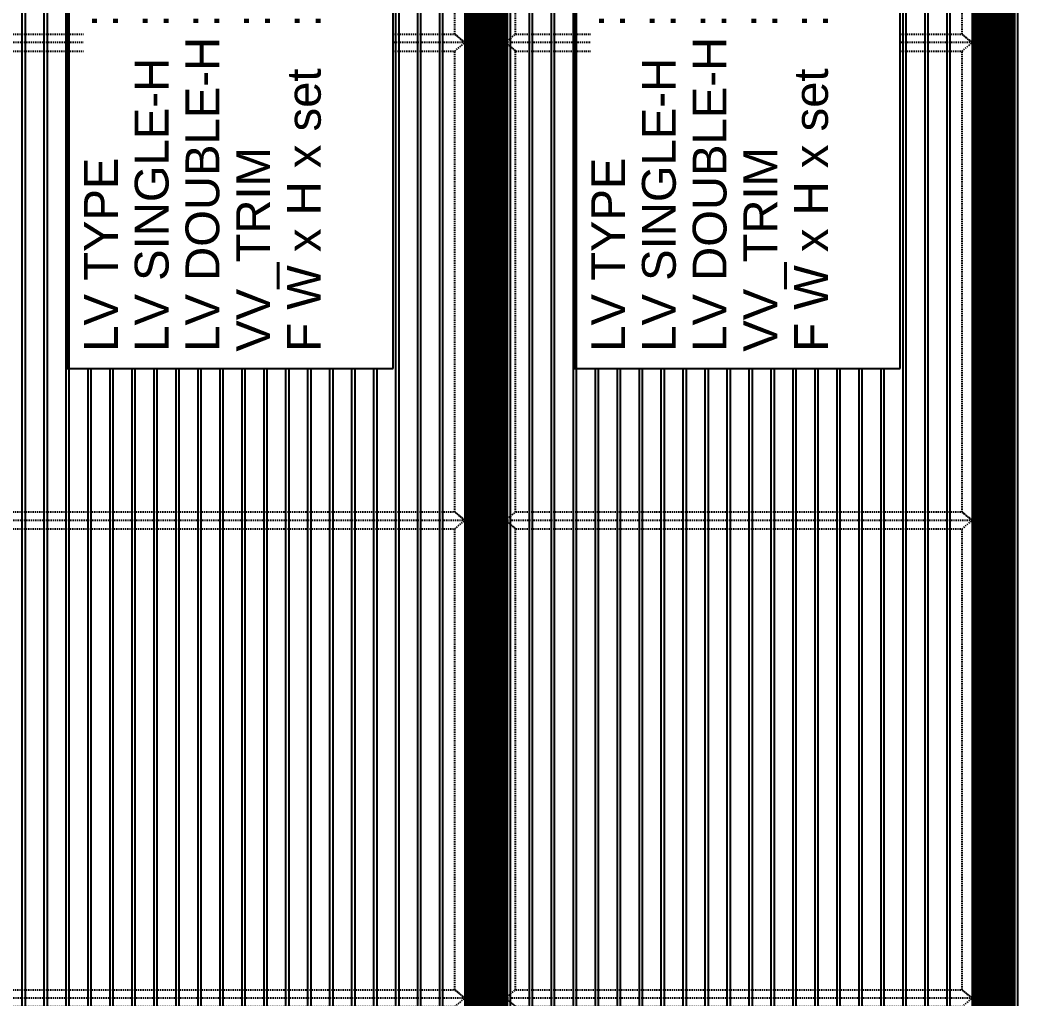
# Model space of a CAD drawing. Header units: millimetres. Extents: x 652937 to 1670132, y 1473552 to 2851037.
# Drawn here: x 824586 to 827586, y 1519870 to 1522765 of the extents above; entities that cross this region are included whole.
import ezdxf
from ezdxf.xclip import XClip

# ---------------------------------------------------------------- set-up
doc = ezdxf.new("R2010")
doc.units = ezdxf.units.MM
doc.header["$XCLIPFRAME"] = 0
for name, pattern in [('TA_GL_005.00000', [13.75, 5, -1.25, 1.25, -1.25, 5]), ('TA_HL_001.00000', [6.5, 3.55, -2.95]), ('XKITLINE00', [0]), ('XKITLINE02', [4, 2, -2])]:
    doc.linetypes.add(name, pattern=pattern)
doc.layers.add('000 - 0_HIDE_OBJ_FRAMING_DEF_SUB', color=1, linetype='Continuous', plot=False)
doc.layers.add('000 - ESTIMATE_ASPG_WIPEOUT_', color=250, linetype='Continuous', plot=False)
for name, color, linetype in [('000 - 0_SYM_DWG_GRIDLINE_MAIN_COLOR_251', 251, 'Continuous'), ('010 - ASPG_EXTR_MAIN_COLOR_2', 2, 'Continuous'), ('010 - ASPG_EXTR_WIPEOUT_', 250, 'Continuous'), ('010 - ASPG_FRAMING_MAIN_COLOR_1', 3, 'Continuous'), ('010 - ASPG_FRAMING_SUB_COLOR_2', 1, 'Continuous'), ('010 - ASPG_FRAMING_SUB_COLOR_3', 251, 'Continuous')]:
    doc.layers.add(name, color=color, linetype=linetype)
for name, color, linetype, true_color, plot in [('000 - ESTIMATE_ASPG_MAIN_COLOR_6', 6, 'Continuous', 0xff00ff, False), ('000 - ESTIMATE_ASPG_TEXT_COLOR_1', 1, 'Continuous', 0xff0000, False), ('000_AREA_ASPG_AREA_HATCH_', 7, 'Continuous', 0xff8700, False), ('000_AREA_ASPG_AREA_MAIN_COLOR_1', 7, 'Continuous', 0xff8700, False)]:
    doc.layers.add(name, color=color, linetype=linetype, true_color=true_color, plot=plot)
for name, color, linetype, lineweight in [('A-230-M_FLOOR', 2, 'Continuous', 25), ('Bolt', 7, 'Continuous', 0), ('Part', 2, 'Continuous', 0)]:
    doc.layers.add(name, color=color, linetype=linetype, lineweight=lineweight)
doc.styles.add('_Arial', font='arial.ttf')
doc.styles.add('TA', font='', dxfattribs={"height": 4.5})
doc.styles.get('TA').set_extended_font_data('Cordia New')

# ---------------------------------------------------------------- blocks, each defined once
blk = doc.blocks.new('*U6164')
at = {"layer": '000 - 0_SYM_DWG_GRIDLINE_MAIN_COLOR_251', "linetype": 'ByBlock', "ltscale": 5}
blk.add_line((200, 0), (-30071, 0), dxfattribs=at)
at = {"style": 'TA', "flags": 1}
blk.add_attdef('LOCATION', (6, -6), '', height=4.5, rotation=270, dxfattribs=at)
blk = doc.blocks.new('W-1-PP18-ST_ENT3_REV02_20260413-044638_PP18_ENT3_ELE2-DIMS-2')
at = {"color": 6, "linetype": 'TA_GL_005.00000', "rotation": 180}
blk.add_blockref('*U6164', (-7244, 110695), dxfattribs=at)
blk = doc.blocks.new('GM_Louver Grill Vertical Z1 - Z Profile-V141-ENT 3 ELE-4 Sheet')
at = {"layer": '000 - 0_HIDE_OBJ_FRAMING_DEF_SUB'}
blk.add_line((187463.5, 105550), (187463.5, 114870), dxfattribs=at)
blk = doc.blocks.new('E4')
at = {"layer": '000 - 0_HIDE_OBJ_FRAMING_DEF_SUB'}
for points in [[(-1560166.2, 114870), (-1561666.2, 114870), (-1561666.2, 105550), (-1560166.2, 105550)], [(-1560166.2, 114870), (-1558666.2, 114870), (-1558666.2, 105550), (-1560166.2, 105550)], [(-1557166.2, 114870), (-1558666.2, 114870), (-1558666.2, 105550), (-1557166.2, 105550)], [(-1561616.2, 114820), (-1560216.2, 114820), (-1560216.2, 105600), (-1561616.2, 105600)], [(-1560116.2, 114820), (-1558716.2, 114820), (-1558716.2, 105600), (-1560116.2, 105600)], [(-1557216.2, 114820), (-1558616.2, 114820), (-1558616.2, 105600), (-1557216.2, 105600)]]:
    blk.add_lwpolyline(points, close=True, dxfattribs=at)
at = {"layer": '000 - 0_HIDE_OBJ_FRAMING_DEF_SUB', "color": 8}
for p in [(-1748929.7, 0), (-1748854.7, 0), (-1748779.7, 0), (-1748704.7, 0), (-1748629.7, 0), (-1748554.7, 0), (-1748479.7, 0), (-1748404.7, 0), (-1748329.7, 0), (-1748254.7, 0), (-1748179.7, 0), (-1748104.7, 0), (-1748029.7, 0), (-1747954.7, 0), (-1747879.7, 0), (-1747804.7, 0), (-1747729.7, 0), (-1747504.7, 0), (-1747429.7, 0), (-1747354.7, 0), (-1747279.7, 0), (-1747204.7, 0), (-1747129.7, 0), (-1747054.7, 0), (-1746979.7, 0), (-1746904.7, 0), (-1746829.7, 0), (-1746754.7, 0), (-1746679.7, 0), (-1746604.7, 0), (-1746529.7, 0), (-1746454.7, 0), (-1746379.7, 0), (-1746304.7, 0), (-1746229.7, 0), (-1746004.7, 0)]:
    blk.add_blockref('GM_Louver Grill Vertical Z1 - Z Profile-V141-ENT 3 ELE-4 Sheet', p, dxfattribs=at)
blk = doc.blocks.new('*A3459102')
at = {"layer": 'Part', "linetype": 'XKITLINE00', "lineweight": 0}
for p, q in [((616.947211, 135.830227), (616.947209, 135.830227)), ((616.947209, 135.830227), (619.147209, 135.830227)), ((616.947209, 135.730227), (616.947209, 135.830227)), ((616.947211, 135.730227), (616.947209, 135.730227)), ((616.947209, 135.730227), (619.147209, 135.730227)), ((619.147211, 135.830227), (619.147209, 135.830227)), ((619.147209, 135.730227), (619.147209, 135.830227)), ((619.147211, 135.730227), (619.147209, 135.730227))]:
    blk.add_line(p, q, dxfattribs=at)
at = {"layer": 'Part', "linetype": 'XKITLINE02', "lineweight": 0}
for p, q in [((616.947211, 135.830227), (616.947211, 135.730227)), ((619.147209, 135.830227), (619.147211, 135.830227)), ((619.147209, 135.730227), (619.147211, 135.730227)), ((619.147211, 135.830227), (619.147211, 135.730227))]:
    blk.add_line(p, q, dxfattribs=at)
blk = doc.blocks.new('*A3460103')
at = {"layer": 'Part', "linetype": 'XKITLINE02', "lineweight": 0}
for p, q in [((618.12721, 136.430227), (618.077209, 136.430227)), ((618.077209, 136.430227), (618.077209, 135.930227)), ((618.127209, 135.930227), (618.127209, 136.430227)), ((618.077209, 135.830227), (618.67721, 135.830227)), ((618.67721, 135.830227), (618.67721, 135.880227))]:
    blk.add_line(p, q, dxfattribs=at)
at = {"layer": 'Part', "linetype": 'XKITLINE00', "lineweight": 0}
for p, q in [((618.077209, 135.930227), (618.077209, 135.830227)), ((618.127209, 135.930227), (618.127209, 135.880227)), ((618.677209, 135.880227), (618.127209, 135.880227)), ((618.677209, 135.830227), (618.677209, 135.880227))]:
    blk.add_line(p, q, dxfattribs=at)
blk = doc.blocks.new('*A3462105')
at = {"layer": 'Bolt', "linetype": 'XKITLINE02', "lineweight": 0}
for p, q in [((618.07721, 136.200227), (618.01721, 136.200227)), ((618.12721, 136.300227), (618.07721, 136.300227)), ((618.20641, 136.130227), (617.77721, 136.130227)), ((618.07721, 136.060227), (618.01721, 136.060227)), ((618.12721, 135.960227), (618.07721, 135.960227))]:
    blk.add_line(p, q, dxfattribs=at)
blk = doc.blocks.new('*A3463106')
at = {"layer": 'Bolt'}
for points in [[(617.217, 135.83), (617.217, 135.73), (617.077, 135.73), (617.077, 135.83)], [(619.017, 135.83), (619.017, 135.73), (618.877, 135.73), (618.877, 135.83)]]:
    blk.add_hatch(color=256, dxfattribs=at).paths.add_polyline_path(points, flags=17)
at = {"layer": 'Bolt', "linetype": 'XKITLINE00', "lineweight": 0}
for p, q in [((617.077, 135.83), (617.077, 135.73)), ((617.147, 135.83), (617.147, 135.73)), ((617.217, 135.83), (617.217, 135.73)), ((618.877, 135.83), (618.877, 135.73)), ((618.947, 135.83), (618.947, 135.73)), ((619.017, 135.83), (619.017, 135.73))]:
    blk.add_line(p, q, dxfattribs=at)
blk = doc.blocks.new('*A3534110')
at = {"layer": 'Part', "linetype": 'XKITLINE00', "lineweight": 0}
for p, q in [((616.947209, 162.330227), (616.947209, 162.430227)), ((616.947209, 162.430227), (619.147209, 162.430227)), ((619.147209, 162.330227), (616.947209, 162.330227)), ((619.147209, 162.330227), (619.147209, 162.430227)), ((619.147209, 162.430227), (619.147211, 162.430227)), ((619.147211, 162.330227), (619.147209, 162.330227))]:
    blk.add_line(p, q, dxfattribs=at)
at = {"layer": 'Part', "linetype": 'XKITLINE02', "lineweight": 0}
for p, q in [((616.947211, 162.330227), (616.947211, 162.430227)), ((619.147209, 162.430227), (619.147211, 162.430227)), ((619.147209, 162.330227), (619.147211, 162.330227)), ((619.147211, 162.330227), (619.147211, 162.430227))]:
    blk.add_line(p, q, dxfattribs=at)
blk = doc.blocks.new('*A3535111')
at = {"layer": 'Part', "linetype": 'XKITLINE00', "lineweight": 0}
for p, q in [((618.077209, 162.330227), (618.077209, 162.230227)), ((618.677209, 162.280227), (618.677209, 162.330227)), ((618.677209, 162.280227), (618.127209, 162.280227)), ((618.127209, 162.280227), (618.127209, 162.230227))]:
    blk.add_line(p, q, dxfattribs=at)
at = {"layer": 'Part', "linetype": 'XKITLINE02', "lineweight": 0}
for p, q in [((618.077209, 162.330227), (618.67721, 162.330227)), ((618.67721, 162.330227), (618.67721, 162.280227)), ((618.07721, 161.730227), (618.077209, 162.230227)), ((618.127209, 162.230227), (618.12721, 161.730227)), ((618.077209, 161.730227), (618.12721, 161.730227))]:
    blk.add_line(p, q, dxfattribs=at)
blk = doc.blocks.new('*A3537113')
at = {"layer": 'Bolt', "linetype": 'XKITLINE02', "lineweight": 0}
for p, q in [((618.20641, 162.030227), (617.77721, 162.030227)), ((618.07721, 162.100227), (618.01721, 162.100227)), ((618.12721, 162.200227), (618.07721, 162.200227)), ((618.07721, 161.960227), (618.01721, 161.960227)), ((618.12721, 161.860227), (618.07721, 161.860227))]:
    blk.add_line(p, q, dxfattribs=at)
blk = doc.blocks.new('*A3538114')
at = {"layer": 'Bolt'}
for points in [[(617.217, 162.43), (617.217, 162.33), (617.077, 162.33), (617.077, 162.43)], [(619.017, 162.43), (619.017, 162.33), (618.877, 162.33), (618.877, 162.43)]]:
    blk.add_hatch(color=256, dxfattribs=at).paths.add_polyline_path(points, flags=17)
at = {"layer": 'Bolt', "linetype": 'XKITLINE00', "lineweight": 0}
for p, q in [((617.077, 162.33), (617.077, 162.43)), ((617.147, 162.33), (617.147, 162.43)), ((617.217, 162.33), (617.217, 162.43)), ((618.877, 162.33), (618.877, 162.43)), ((618.947, 162.33), (618.947, 162.43)), ((619.017, 162.33), (619.017, 162.43))]:
    blk.add_line(p, q, dxfattribs=at)
blk = doc.blocks.new('*A3522107')
at = {"layer": 'Part', "linetype": 'XKITLINE00', "lineweight": 0}
for p, q in [((618.017208, 147.820227), (618.077208, 147.820227)), ((618.017208, 147.520227), (618.017208, 147.820227)), ((618.077209, 147.820227), (618.077208, 147.820227)), ((618.077208, 147.820227), (618.077208, 147.520227)), ((618.077208, 147.520227), (618.017208, 147.520227)), ((618.017209, 146.820227), (618.017208, 147.520227)), ((618.077208, 147.520227), (618.077209, 146.820227)), ((618.077209, 146.820227), (618.017209, 146.820227))]:
    blk.add_line(p, q, dxfattribs=at)
at = {"layer": 'Part', "linetype": 'XKITLINE02', "lineweight": 0}
for p, q in [((618.017209, 146.820227), (618.017209, 147.820227)), ((618.077208, 147.820227), (618.077209, 147.820227)), ((618.077209, 146.820227), (618.077209, 147.820227))]:
    blk.add_line(p, q, dxfattribs=at)
blk = doc.blocks.new('*A3536112')
at = {"layer": 'Part', "linetype": 'XKITLINE00', "lineweight": 0}
for p, q in [((616.747209, 162.630227), (616.947209, 162.430227)), ((619.177209, 162.430227), (619.347209, 162.630227)), ((616.947209, 162.430227), (619.177211, 162.430227))]:
    blk.add_line(p, q, dxfattribs=at)
at = {"layer": 'Part', "linetype": 'XKITLINE02', "lineweight": 0}
for p, q in [((616.747209, 162.630227), (619.347211, 162.630227)), ((616.947211, 162.430227), (616.747211, 162.630227)), ((619.177211, 162.430227), (619.347211, 162.630227))]:
    blk.add_line(p, q, dxfattribs=at)
blk = doc.blocks.new('*A3461104')
at = {"layer": 'Part', "linetype": 'XKITLINE00', "lineweight": 0}
for p, q in [((616.747209, 135.530227), (616.947209, 135.730227)), ((616.947209, 135.730227), (616.947211, 135.730227)), ((619.177211, 135.730227), (616.947209, 135.730227)), ((619.347209, 135.530227), (619.177209, 135.730227))]:
    blk.add_line(p, q, dxfattribs=at)
at = {"layer": 'Part', "linetype": 'XKITLINE02', "lineweight": 0}
for p, q in [((616.747211, 135.530227), (616.947211, 135.730227)), ((619.347211, 135.530227), (619.177211, 135.730227)), ((616.747209, 135.530227), (619.347211, 135.530227))]:
    blk.add_line(p, q, dxfattribs=at)
blk = doc.blocks.new('*A46545178')
at = {"layer": 'Part', "linetype": 'XKITLINE00', "lineweight": 0}
for p, q in [((22.496884, -93.970099), (35.997054, -93.970099)), ((22.496884, -93.970099), (22.496884, -94.295099)), ((35.99706, -93.970099), (35.997054, -93.970099)), ((35.997054, -93.970099), (35.997054, -94.295099)), ((35.997144, -93.970099), (35.997139, -93.970099)), ((35.997139, -93.970099), (35.997139, -94.265099)), ((22.496884, -94.295099), (35.997054, -94.295099)), ((35.997144, -94.265099), (35.997144, -94.295099))]:
    blk.add_line(p, q, dxfattribs=at)
at = {"layer": 'Part', "linetype": 'XKITLINE02', "lineweight": 0}
for p, q in [((22.496889, -94.265099), (22.496889, -93.970099)), ((22.496968, -94.265099), (22.496968, -93.970099)), ((22.496974, -94.295099), (22.496974, -93.970099)), ((35.997054, -93.970099), (35.997144, -93.970099)), ((35.99706, -94.265099), (35.99706, -93.970099)), ((35.997144, -93.970099), (35.997144, -94.265099)), ((22.496889, -94.265099), (35.997139, -94.265099)), ((35.997054, -94.295099), (35.997144, -94.295099)), ((35.997054, -94.295099), (35.997144, -94.295099)), ((35.997139, -94.265099), (35.99706, -94.265099))]:
    blk.add_line(p, q, dxfattribs=at)
blk = doc.blocks.new('*A46555179')
at = {"layer": 'Bolt'}
for points in [[(34.257, -94.265), (34.257, -94.295), (34.187, -94.295), (34.187, -94.265)], [(34.257, -94.295), (34.257, -94.325), (34.187, -94.325), (34.187, -94.295)], [(34.557, -94.265), (34.557, -94.295), (34.487, -94.295), (34.487, -94.265)], [(34.557, -94.295), (34.557, -94.325), (34.487, -94.325), (34.487, -94.295)]]:
    blk.add_hatch(color=256, dxfattribs=at).paths.add_polyline_path(points, flags=17)
at = {"layer": 'Bolt', "linetype": 'XKITLINE00', "lineweight": 0}
for p, q in [((34.222, -94.365), (34.222, -94.15)), ((34.522, -94.365), (34.522, -94.15)), ((34.187, -94.295), (34.187, -94.265)), ((34.187, -94.325), (34.187, -94.295)), ((34.257, -94.295), (34.257, -94.265)), ((34.257, -94.325), (34.257, -94.295)), ((34.487, -94.295), (34.487, -94.265)), ((34.487, -94.325), (34.487, -94.295)), ((34.557, -94.295), (34.557, -94.265)), ((34.557, -94.325), (34.557, -94.295))]:
    blk.add_line(p, q, dxfattribs=at)
blk = doc.blocks.new('*A46565180')
at = {"layer": 'Part', "linetype": 'XKITLINE00', "lineweight": 0}
for p, q in [((34.121897, -94.325099), (34.121897, -94.295099)), ((34.622017, -94.325099), (34.121897, -94.325099)), ((34.621897, -94.325099), (34.621897, -94.295099)), ((34.622017, -94.325099), (34.621897, -94.325099)), ((34.622017, -94.295099), (34.622017, -94.325099))]:
    blk.add_line(p, q, dxfattribs=at)
at = {"layer": 'Part', "linetype": 'XKITLINE02', "lineweight": 0}
for p, q in [((34.622017, -94.295099), (34.121897, -94.295099)), ((34.122017, -94.325099), (34.122017, -94.295099)), ((34.621897, -94.295099), (34.622017, -94.295099))]:
    blk.add_line(p, q, dxfattribs=at)
blk = doc.blocks.new('*A46575181')
at = {"layer": 'Part', "linetype": 'XKITLINE00', "lineweight": 0}
for p, q in [((34.356897, -94.475099), (34.356897, -94.325099)), ((34.356897, -94.325099), (34.386897, -94.325099)), ((34.386897, -94.475099), (34.386897, -94.325099)), ((34.387017, -94.825099), (34.387017, -94.325099)), ((34.356987, -94.825099), (34.356897, -94.475099)), ((34.356897, -94.475099), (34.386897, -94.475099)), ((34.386897, -94.475099), (34.386987, -94.825099)), ((34.357017, -94.825099), (34.356987, -94.825099)), ((34.356987, -94.825099), (34.387017, -94.825099))]:
    blk.add_line(p, q, dxfattribs=at)
at = {"layer": 'Part', "linetype": 'XKITLINE02', "lineweight": 0}
for p, q in [((34.356897, -94.325099), (34.357017, -94.325099)), ((34.357017, -94.325099), (34.357017, -94.825099)), ((34.386897, -94.325099), (34.387017, -94.325099)), ((34.387017, -94.325099), (34.386897, -94.325099))]:
    blk.add_line(p, q, dxfattribs=at)
blk = doc.blocks.new('*A46585182')
at = {"layer": 'Bolt'}
for points in [[(24.007, -94.265), (24.007, -94.295), (23.937, -94.295), (23.937, -94.265)], [(24.007, -94.295), (24.007, -94.325), (23.937, -94.325), (23.937, -94.295)], [(24.307, -94.265), (24.307, -94.295), (24.237, -94.295), (24.237, -94.265)], [(24.307, -94.295), (24.307, -94.325), (24.237, -94.325), (24.237, -94.295)]]:
    blk.add_hatch(color=256, dxfattribs=at).paths.add_polyline_path(points, flags=17)
at = {"layer": 'Bolt', "linetype": 'XKITLINE00', "lineweight": 0}
for p, q in [((23.972, -94.365), (23.972, -94.15)), ((24.272, -94.365), (24.272, -94.15)), ((23.937, -94.295), (23.937, -94.265)), ((23.937, -94.325), (23.937, -94.295)), ((24.007, -94.295), (24.007, -94.265)), ((24.007, -94.325), (24.007, -94.295)), ((24.237, -94.295), (24.237, -94.265)), ((24.237, -94.325), (24.237, -94.295)), ((24.307, -94.295), (24.307, -94.265)), ((24.307, -94.325), (24.307, -94.295))]:
    blk.add_line(p, q, dxfattribs=at)
blk = doc.blocks.new('*A46595183')
at = {"layer": 'Part', "linetype": 'XKITLINE00', "lineweight": 0}
for p, q in [((23.871897, -94.325099), (23.871897, -94.295099)), ((24.372017, -94.325099), (23.871897, -94.325099)), ((24.371897, -94.325099), (24.371897, -94.295099)), ((24.372017, -94.325099), (24.371897, -94.325099)), ((24.372017, -94.295099), (24.372017, -94.325099))]:
    blk.add_line(p, q, dxfattribs=at)
at = {"layer": 'Part', "linetype": 'XKITLINE02', "lineweight": 0}
for p, q in [((24.372017, -94.295099), (23.871897, -94.295099)), ((23.872017, -94.325099), (23.872017, -94.295099)), ((24.371897, -94.295099), (24.372017, -94.295099))]:
    blk.add_line(p, q, dxfattribs=at)
blk = doc.blocks.new('*A46605184')
at = {"layer": 'Part', "linetype": 'XKITLINE00', "lineweight": 0}
for p, q in [((24.106897, -94.475099), (24.106897, -94.325099)), ((24.106897, -94.325099), (24.136897, -94.325099)), ((24.136897, -94.475099), (24.136897, -94.325099)), ((24.137017, -94.825099), (24.137017, -94.325099)), ((24.106987, -94.825099), (24.106897, -94.475099)), ((24.106897, -94.475099), (24.136897, -94.475099)), ((24.136897, -94.475099), (24.136987, -94.825099)), ((24.107017, -94.825099), (24.106987, -94.825099)), ((24.106987, -94.825099), (24.137017, -94.825099))]:
    blk.add_line(p, q, dxfattribs=at)
at = {"layer": 'Part', "linetype": 'XKITLINE02', "lineweight": 0}
for p, q in [((24.106897, -94.325099), (24.107017, -94.325099)), ((24.107017, -94.325099), (24.107017, -94.825099)), ((24.136897, -94.325099), (24.137017, -94.325099)), ((24.137017, -94.325099), (24.136897, -94.325099))]:
    blk.add_line(p, q, dxfattribs=at)
blk = doc.blocks.new('*A46615185')
at = {"layer": 'Part', "linetype": 'XKITLINE00', "lineweight": 0}
for p, q in [((22.496884, -86.470099), (35.997054, -86.470099)), ((22.496884, -86.470099), (22.496884, -86.795099)), ((35.99706, -86.470099), (35.997054, -86.470099)), ((35.997054, -86.470099), (35.997054, -86.795099)), ((35.997144, -86.470099), (35.997139, -86.470099)), ((35.997139, -86.470099), (35.997139, -86.765099)), ((22.496884, -86.795099), (35.997054, -86.795099)), ((35.997144, -86.765099), (35.997144, -86.795099))]:
    blk.add_line(p, q, dxfattribs=at)
at = {"layer": 'Part', "linetype": 'XKITLINE02', "lineweight": 0}
for p, q in [((22.496889, -86.765099), (22.496889, -86.470099)), ((22.496968, -86.765099), (22.496968, -86.470099)), ((22.496974, -86.795099), (22.496974, -86.470099)), ((35.997054, -86.470099), (35.997144, -86.470099)), ((35.99706, -86.765099), (35.99706, -86.470099)), ((35.997144, -86.470099), (35.997144, -86.765099)), ((22.496889, -86.765099), (35.997139, -86.765099)), ((35.997054, -86.795099), (35.997144, -86.795099)), ((35.997054, -86.795099), (35.997144, -86.795099)), ((35.997139, -86.765099), (35.99706, -86.765099))]:
    blk.add_line(p, q, dxfattribs=at)
blk = doc.blocks.new('*A46645188')
at = {"layer": 'Part', "linetype": 'XKITLINE00', "lineweight": 0}
for p, q in [((34.356897, -86.975099), (34.356897, -86.825099)), ((34.356897, -86.825099), (34.386897, -86.825099)), ((34.386897, -86.975099), (34.386897, -86.825099)), ((34.387017, -87.325099), (34.387017, -86.825099)), ((34.356987, -87.325099), (34.356897, -86.975099)), ((34.356897, -86.975099), (34.386897, -86.975099)), ((34.386897, -86.975099), (34.386987, -87.325099)), ((34.357017, -87.325099), (34.356987, -87.325099)), ((34.356987, -87.325099), (34.387017, -87.325099))]:
    blk.add_line(p, q, dxfattribs=at)
at = {"layer": 'Part', "linetype": 'XKITLINE02', "lineweight": 0}
for p, q in [((34.356897, -86.825099), (34.357017, -86.825099)), ((34.357017, -86.825099), (34.357017, -87.325099)), ((34.386897, -86.825099), (34.387017, -86.825099)), ((34.387017, -86.825099), (34.386897, -86.825099))]:
    blk.add_line(p, q, dxfattribs=at)
blk = doc.blocks.new('*A46655189')
at = {"layer": 'Part', "linetype": 'XKITLINE00', "lineweight": 0}
for p, q in [((34.121897, -86.825099), (34.121897, -86.795099)), ((34.622017, -86.825099), (34.121897, -86.825099)), ((34.621897, -86.825099), (34.621897, -86.795099)), ((34.622017, -86.825099), (34.621897, -86.825099)), ((34.622017, -86.795099), (34.622017, -86.825099))]:
    blk.add_line(p, q, dxfattribs=at)
at = {"layer": 'Part', "linetype": 'XKITLINE02', "lineweight": 0}
for p, q in [((34.622017, -86.795099), (34.121897, -86.795099)), ((34.122017, -86.825099), (34.122017, -86.795099)), ((34.621897, -86.795099), (34.622017, -86.795099))]:
    blk.add_line(p, q, dxfattribs=at)
blk = doc.blocks.new('*A46665190')
at = {"layer": 'Bolt'}
for points in [[(34.257, -86.765), (34.257, -86.795), (34.187, -86.795), (34.187, -86.765)], [(34.257, -86.795), (34.257, -86.825), (34.187, -86.825), (34.187, -86.795)], [(34.557, -86.765), (34.557, -86.795), (34.487, -86.795), (34.487, -86.765)], [(34.557, -86.795), (34.557, -86.825), (34.487, -86.825), (34.487, -86.795)]]:
    blk.add_hatch(color=256, dxfattribs=at).paths.add_polyline_path(points, flags=17)
at = {"layer": 'Bolt', "linetype": 'XKITLINE00', "lineweight": 0}
for p, q in [((34.222, -86.865), (34.222, -86.65)), ((34.522, -86.865), (34.522, -86.65)), ((34.187, -86.795), (34.187, -86.765)), ((34.187, -86.825), (34.187, -86.795)), ((34.257, -86.795), (34.257, -86.765)), ((34.257, -86.825), (34.257, -86.795)), ((34.487, -86.795), (34.487, -86.765)), ((34.487, -86.825), (34.487, -86.795)), ((34.557, -86.795), (34.557, -86.765)), ((34.557, -86.825), (34.557, -86.795))]:
    blk.add_line(p, q, dxfattribs=at)
blk = doc.blocks.new('*A46805204')
at = {"layer": 'Part', "linetype": 'XKITLINE00', "lineweight": 0}
for p, q in [((24.106897, -86.975099), (24.106897, -86.825099)), ((24.106897, -86.825099), (24.136897, -86.825099)), ((24.136897, -86.975099), (24.136897, -86.825099)), ((24.137017, -87.325099), (24.137017, -86.825099)), ((24.106987, -87.325099), (24.106897, -86.975099)), ((24.106897, -86.975099), (24.136897, -86.975099)), ((24.136897, -86.975099), (24.136987, -87.325099)), ((24.107017, -87.325099), (24.106987, -87.325099)), ((24.106987, -87.325099), (24.137017, -87.325099))]:
    blk.add_line(p, q, dxfattribs=at)
at = {"layer": 'Part', "linetype": 'XKITLINE02', "lineweight": 0}
for p, q in [((24.106897, -86.825099), (24.107017, -86.825099)), ((24.107017, -86.825099), (24.107017, -87.325099)), ((24.136897, -86.825099), (24.137017, -86.825099)), ((24.137017, -86.825099), (24.136897, -86.825099))]:
    blk.add_line(p, q, dxfattribs=at)
blk = doc.blocks.new('*A46815205')
at = {"layer": 'Part', "linetype": 'XKITLINE00', "lineweight": 0}
for p, q in [((23.871897, -86.825099), (23.871897, -86.795099)), ((24.372017, -86.825099), (23.871897, -86.825099)), ((24.371897, -86.825099), (24.371897, -86.795099)), ((24.372017, -86.825099), (24.371897, -86.825099)), ((24.372017, -86.795099), (24.372017, -86.825099))]:
    blk.add_line(p, q, dxfattribs=at)
at = {"layer": 'Part', "linetype": 'XKITLINE02', "lineweight": 0}
for p, q in [((24.372017, -86.795099), (23.871897, -86.795099)), ((23.872017, -86.825099), (23.872017, -86.795099)), ((24.371897, -86.795099), (24.372017, -86.795099))]:
    blk.add_line(p, q, dxfattribs=at)
blk = doc.blocks.new('*A46825206')
at = {"layer": 'Bolt'}
for points in [[(24.007, -86.765), (24.007, -86.795), (23.937, -86.795), (23.937, -86.765)], [(24.007, -86.795), (24.007, -86.825), (23.937, -86.825), (23.937, -86.795)], [(24.307, -86.765), (24.307, -86.795), (24.237, -86.795), (24.237, -86.765)], [(24.307, -86.795), (24.307, -86.825), (24.237, -86.825), (24.237, -86.795)]]:
    blk.add_hatch(color=256, dxfattribs=at).paths.add_polyline_path(points, flags=17)
at = {"layer": 'Bolt', "linetype": 'XKITLINE00', "lineweight": 0}
for p, q in [((23.972, -86.865), (23.972, -86.65)), ((24.272, -86.865), (24.272, -86.65)), ((23.937, -86.795), (23.937, -86.765)), ((23.937, -86.825), (23.937, -86.795)), ((24.007, -86.795), (24.007, -86.765)), ((24.007, -86.825), (24.007, -86.795)), ((24.237, -86.795), (24.237, -86.765)), ((24.237, -86.825), (24.237, -86.795)), ((24.307, -86.795), (24.307, -86.765)), ((24.307, -86.825), (24.307, -86.795))]:
    blk.add_line(p, q, dxfattribs=at)
blk = doc.blocks.new('W-1-PP18-ST_ENT3_REV02_20260413-214324_PP18_ENT3_SE_ELE4-1')
at = {"layer": 'A-230-M_FLOOR', "color": 4, "lineweight": 9}
for points in [[(1915, 102450), (1915, 114420), (2165, 114420), (2165, 102450)], [(4915, 103500), (4915, 114420), (5165, 114420), (5165, 103500)]]:
    blk.add_lwpolyline(points, dxfattribs=at)
at = {"layer": 'Part', "linetype": 'XKITLINE00', "lineweight": 0}
for p, q in [((2165, 110695), (4915, 110695)), ((2165, 110095), (4915, 110095))]:
    blk.add_line(p, q, dxfattribs=at)
at = {"layer": 'Part', "linetype": 'XKITLINE02', "lineweight": 0}
for p, q in [((2462, 110055), (2462, 107840)), ((2462, 110055), (2462, 107840)), ((2468, 110055), (2468, 107840)), ((2468, 110055), (2468, 107840)), ((2515, 110055), (2515, 110055)), ((2515, 110055), (2515, 110055)), ((4612, 110055), (4612, 107840)), ((4612, 110055), (4612, 107840)), ((4618, 110055), (4618, 107840)), ((4618, 110055), (4618, 107840)), ((4665, 110055), (4665, 110055)), ((4665, 110055), (4665, 110055)), ((2515, 107840), (2515, 107840)), ((2515, 107840), (2515, 107840)), ((4665, 107840), (4665, 107840)), ((4665, 107840), (4665, 107840))]:
    blk.add_line(p, q, dxfattribs=at)
at = {"layer": 'Part', "linetype": 'XKITLINE00', "lineweight": 0}
for points in [[(2515, 107840), (2515, 110055), (2415, 110055), (2415, 107840)], [(4665, 107840), (4665, 110055), (4565, 110055), (4565, 107840)]]:
    blk.add_lwpolyline(points, close=True, dxfattribs=at)
blk.add_blockref('E4', (1563456.2, 0))
at = {"lineweight": 0}
for name, p, xscale, yscale, zscale in [('*A3536112', (-59341.2, 93832), 100, 100, 100), ('*A3534110', (-59339.7, 93832), 100, 100, 100), ('*A3538114', (-59339.7, 93832), 100, 100, 100), ('*A3536112', (-57191.2, 93832), 100, 100, 100), ('*A3534110', (-57189.7, 93832), 100, 100, 100), ('*A3538114', (-57189.7, 93832), 100, 100, 100), ('*A46615185', (-2309.4, 127339), 200, 200, 200), ('*A3537113', (-59339.7, 93832), 100, 100, 100), ('*A3535111', (-59339.7, 93832), 100, 100, 100), ('*A3537113', (-57189.7, 93832), 100, 100, 100), ('*A3535111', (-57189.7, 93832), 100, 100, 100), ('*A46815205', (-2359.4, 127339), 200, 200, 200), ('*A46825206', (-2359.4, 127339), 200, 200, 200), ('*A46655189', (-2259.4, 127339), 200, 200, 200), ('*A46665190', (-2259.4, 127339), 200, 200, 200), ('*A46805204', (-2359.4, 127339), 200, 200, 200), ('*A46645188', (-2259.4, 127339), 200, 200, 200), ('*A3522107', (-59339.7, 95029.5), 100, 100, 100), ('*A46545178', (-2309.4, 127339), 200, 200, 200), ('*A46595183', (-2359.4, 127339), 200, 200, 200), ('*A46585182', (-2359.4, 127339), 200, 200, 200), ('*A46565180', (-2259.4, 127339), 200, 200, 200), ('*A46555179', (-2259.4, 127339), 200, 200, 200), ('*A46605184', (-2359.4, 127339), 200, 200, 200), ('*A46575181', (-2259.4, 127339), 200, 200, 200), ('*A3460103', (-59340.3, 94247), 100, 100, 100), ('*A3460103', (-57190.3, 94247), 100, 100, 100), ('*A3462105', (-59340.3, 94247), 100, 100, 100), ('*A3462105', (-57190.3, 94247), 100, 100, 100), ('*A3461104', (-59341.8, 94247), 100, 100, 100), ('*A3459102', (-59340.3, 94247), 100, 100, 100), ('*A3463106', (-59340.3, 94247), 100, 100, 100), ('*A3461104', (-57191.8, 94247), 100, 100, 100), ('*A3459102', (-57190.3, 94247), 100, 100, 100), ('*A3463106', (-57190.3, 94247), 100, 100, 100)]:
    blk.add_blockref(name, p, dxfattribs=dict(at, xscale=xscale, yscale=yscale, zscale=zscale))
blk = doc.blocks.new('*A40044528')
at = {"layer": 'Part', "linetype": 'XKITLINE00', "lineweight": 0}
for p, q in [((24.372022, -86.420099), (23.872022, -86.420099)), ((23.872022, -86.420099), (23.872022, -86.470099)), ((24.372022, -86.420099), (24.37203, -86.420099)), ((24.372022, -86.420099), (24.372022, -86.470099)), ((24.372114, -86.420099), (24.372122, -86.420099)), ((24.372114, -86.420099), (24.372114, -86.470099)), ((23.872022, -86.825099), (23.872022, -93.970099)), ((24.372022, -86.795099), (24.372022, -93.970099)), ((24.372114, -86.795099), (24.372114, -93.970099)), ((23.872022, -94.325099), (23.872022, -97.720099)), ((24.372022, -94.295099), (24.372022, -97.720099)), ((24.372114, -94.295099), (24.372114, -97.720099))]:
    blk.add_line(p, q, dxfattribs=at)
at = {"layer": 'Part', "linetype": 'XKITLINE02', "lineweight": 0}
for p, q in [((23.872022, -86.470099), (23.872022, -86.825099)), ((23.87203, -86.420099), (23.87203, -99.520099)), ((23.872114, -86.420099), (23.872114, -99.520099)), ((23.872122, -86.420099), (23.872122, -99.520099)), ((24.10703, -86.420099), (24.10703, -99.520099)), ((24.107114, -86.420099), (24.107114, -99.520099)), ((24.13703, -86.420099), (24.13703, -99.520099)), ((24.137114, -86.420099), (24.137114, -99.520099)), ((24.372114, -86.420099), (24.372022, -86.420099)), ((24.372022, -86.470099), (24.372022, -86.795099)), ((24.37203, -99.520099), (24.37203, -86.420099)), ((24.37203, -86.420099), (24.372114, -86.420099)), ((24.372114, -86.470099), (24.372114, -86.795099)), ((24.372122, -86.420099), (24.372122, -99.520099)), ((23.872022, -93.970099), (23.872022, -94.325099)), ((24.372022, -93.970099), (24.372022, -94.295099)), ((24.372114, -93.970099), (24.372114, -94.295099)), ((23.872022, -97.720099), (23.872022, -99.520099)), ((24.372022, -97.720099), (24.372022, -99.520099)), ((24.372114, -97.720099), (24.372114, -99.520099)), ((24.372122, -99.520099), (23.872022, -99.520099))]:
    blk.add_line(p, q, dxfattribs=at)
blk = doc.blocks.new('*A40054529')
at = {"layer": 'Part', "linetype": 'XKITLINE00', "lineweight": 0}
for p, q in [((34.622022, -86.420099), (34.122022, -86.420099)), ((34.122022, -86.420099), (34.122022, -86.470099)), ((34.622022, -86.420099), (34.62203, -86.420099)), ((34.622022, -86.420099), (34.622022, -86.470099)), ((34.622114, -86.420099), (34.622122, -86.420099)), ((34.622114, -86.420099), (34.622114, -86.470099)), ((34.122022, -86.825099), (34.122022, -93.970099)), ((34.622022, -86.795099), (34.622022, -93.970099)), ((34.622114, -86.795099), (34.622114, -93.970099)), ((34.122022, -94.325099), (34.122022, -97.720099)), ((34.622022, -94.295099), (34.622022, -97.720099)), ((34.622114, -94.295099), (34.622114, -97.720099))]:
    blk.add_line(p, q, dxfattribs=at)
at = {"layer": 'Part', "linetype": 'XKITLINE02', "lineweight": 0}
for p, q in [((34.122022, -86.470099), (34.122022, -86.825099)), ((34.12203, -86.420099), (34.12203, -99.520099)), ((34.122114, -86.420099), (34.122114, -99.520099)), ((34.122122, -86.420099), (34.122122, -99.520099)), ((34.35703, -86.420099), (34.35703, -99.520099)), ((34.357114, -86.420099), (34.357114, -99.520099)), ((34.38703, -86.420099), (34.38703, -99.520099)), ((34.387114, -86.420099), (34.387114, -99.520099)), ((34.622114, -86.420099), (34.622022, -86.420099)), ((34.622022, -86.470099), (34.622022, -86.795099)), ((34.62203, -99.520099), (34.62203, -86.420099)), ((34.62203, -86.420099), (34.622114, -86.420099)), ((34.622114, -86.470099), (34.622114, -86.795099)), ((34.622122, -86.420099), (34.622122, -99.520099)), ((34.122022, -93.970099), (34.122022, -94.325099)), ((34.622022, -93.970099), (34.622022, -94.295099)), ((34.622114, -93.970099), (34.622114, -94.295099)), ((34.122022, -97.720099), (34.122022, -99.520099)), ((34.622022, -97.720099), (34.622022, -99.520099)), ((34.622114, -97.720099), (34.622114, -99.520099)), ((34.622122, -99.520099), (34.122022, -99.520099))]:
    blk.add_line(p, q, dxfattribs=at)
blk = doc.blocks.new('*A40214545')
at = {"layer": 'Part', "linetype": 'XKITLINE00', "lineweight": 0}
for p, q in [((21.121892, -99.720099), (21.121892, -83.220099)), ((22.371892, -83.220099), (21.121892, -83.220099)), ((22.371892, -99.720099), (22.371892, -83.220099)), ((22.372293, -86.220099), (22.372293, -97.720099)), ((22.371892, -99.720099), (21.121892, -99.720099))]:
    blk.add_line(p, q, dxfattribs=at)
at = {"layer": 'Part', "linetype": 'XKITLINE02', "lineweight": 0}
for p, q in [((21.122293, -99.720099), (21.122293, -83.220099)), ((22.372293, -83.220099), (22.371892, -83.220099)), ((22.372293, -83.220099), (22.372293, -86.220099)), ((22.372293, -97.720099), (22.372293, -99.720099)), ((22.372293, -99.720099), (22.371892, -99.720099))]:
    blk.add_line(p, q, dxfattribs=at)
blk = doc.blocks.new('*A44765000')
at = {"layer": 'Part', "linetype": 'XKITLINE00', "lineweight": 0}
blk.add_line((-7.628107, -86.220099), (44.365166, -86.220099), dxfattribs=at)
blk = doc.blocks.new('*A46705194')
at = {"layer": 'Part', "linetype": 'XKITLINE00', "lineweight": 0}
for p, q in [((33.822017, -86.370099), (33.822017, -86.320099)), ((33.822017, -86.320099), (34.922017, -86.320099)), ((33.822017, -86.370099), (34.922127, -86.370099)), ((34.922017, -86.370099), (34.922017, -86.320099)), ((34.922127, -86.370099), (34.922127, -86.320099))]:
    blk.add_line(p, q, dxfattribs=at)
at = {"layer": 'Part', "linetype": 'XKITLINE02', "lineweight": 0}
for p, q in [((33.822127, -86.370099), (33.822127, -86.320099)), ((34.922127, -86.320099), (34.922017, -86.320099)), ((34.922017, -86.320099), (34.922127, -86.320099))]:
    blk.add_line(p, q, dxfattribs=at)
blk = doc.blocks.new('*A46715195')
at = {"layer": 'Part', "linetype": 'XKITLINE00', "lineweight": 0}
for p, q in [((34.387042, -86.370099), (34.387042, -86.420099)), ((34.412042, -86.395099), (34.412042, -86.420099)), ((34.412042, -86.395099), (34.687042, -86.395099)), ((34.412102, -86.395099), (34.412102, -86.420099)), ((34.687042, -86.395099), (34.687042, -86.370099)), ((34.687102, -86.395099), (34.687102, -86.370099))]:
    blk.add_line(p, q, dxfattribs=at)
at = {"layer": 'Part', "linetype": 'XKITLINE02', "lineweight": 0}
for p, q in [((34.387042, -86.370099), (34.687102, -86.370099)), ((34.387102, -86.670099), (34.387102, -86.370099)), ((34.687102, -86.395099), (34.687042, -86.395099)), ((34.687042, -86.395099), (34.687102, -86.395099)), ((34.387042, -86.420099), (34.387042, -86.670099)), ((34.412042, -86.420099), (34.412042, -86.670099)), ((34.412102, -86.420099), (34.412102, -86.670099)), ((34.387042, -86.670099), (34.412102, -86.670099))]:
    blk.add_line(p, q, dxfattribs=at)
blk = doc.blocks.new('*A46725196')
at = {"layer": 'Part', "linetype": 'XKITLINE00', "lineweight": 0}
for p, q in [((33.721997, -86.220099), (33.822017, -86.320099)), ((35.021997, -86.220099), (34.922017, -86.320099)), ((34.922127, -86.320099), (35.022147, -86.220099)), ((33.822017, -86.320099), (34.922017, -86.320099))]:
    blk.add_line(p, q, dxfattribs=at)
at = {"layer": 'Part', "linetype": 'XKITLINE02', "lineweight": 0}
for p, q in [((33.722147, -86.220099), (33.721997, -86.220099)), ((33.721997, -86.220099), (35.022147, -86.220099)), ((33.822127, -86.320099), (33.722147, -86.220099)), ((34.922017, -86.320099), (34.922127, -86.320099)), ((34.922017, -86.320099), (34.922127, -86.320099))]:
    blk.add_line(p, q, dxfattribs=at)
blk = doc.blocks.new('*A46735197')
at = {"layer": 'Bolt', "linetype": 'XKITLINE02', "lineweight": 0}
for p, q in [((34.317472, -86.545099), (34.532072, -86.545099)), ((34.357065, -86.510099), (34.387065, -86.510099)), ((34.387053, -86.510099), (34.412053, -86.510099)), ((34.357079, -86.580099), (34.387079, -86.580099)), ((34.387092, -86.580099), (34.412092, -86.580099))]:
    blk.add_line(p, q, dxfattribs=at)
blk = doc.blocks.new('*A46745198')
at = {"layer": 'Bolt'}
for points in [[(33.937, -86.37), (33.937, -86.32), (34.007, -86.32), (34.007, -86.37)], [(34.737, -86.37), (34.737, -86.32), (34.807, -86.32), (34.807, -86.37)]]:
    blk.add_hatch(color=256, dxfattribs=at).paths.add_polyline_path(points, flags=17)
at = {"layer": 'Bolt', "linetype": 'XKITLINE00', "lineweight": 0}
for p, q in [((33.937, -86.32), (33.937, -86.37)), ((33.972, -86.32), (33.972, -86.37)), ((34.007, -86.32), (34.007, -86.37)), ((34.737, -86.32), (34.737, -86.37)), ((34.772, -86.32), (34.772, -86.37)), ((34.807, -86.32), (34.807, -86.37))]:
    blk.add_line(p, q, dxfattribs=at)
blk = doc.blocks.new('*A46835207')
at = {"layer": 'Part', "linetype": 'XKITLINE00', "lineweight": 0}
for p, q in [((23.572017, -86.370099), (23.572017, -86.320099)), ((23.572017, -86.320099), (24.672017, -86.320099)), ((23.572017, -86.370099), (24.672127, -86.370099)), ((24.672017, -86.370099), (24.672017, -86.320099)), ((24.672127, -86.370099), (24.672127, -86.320099))]:
    blk.add_line(p, q, dxfattribs=at)
at = {"layer": 'Part', "linetype": 'XKITLINE02', "lineweight": 0}
for p, q in [((23.572127, -86.370099), (23.572127, -86.320099)), ((24.672127, -86.320099), (24.672017, -86.320099)), ((24.672017, -86.320099), (24.672127, -86.320099))]:
    blk.add_line(p, q, dxfattribs=at)
blk = doc.blocks.new('*A46845208')
at = {"layer": 'Part', "linetype": 'XKITLINE00', "lineweight": 0}
for p, q in [((24.137042, -86.370099), (24.137042, -86.420099)), ((24.162042, -86.395099), (24.162042, -86.420099)), ((24.162042, -86.395099), (24.437042, -86.395099)), ((24.162102, -86.395099), (24.162102, -86.420099)), ((24.437042, -86.395099), (24.437042, -86.370099)), ((24.437102, -86.395099), (24.437102, -86.370099))]:
    blk.add_line(p, q, dxfattribs=at)
at = {"layer": 'Part', "linetype": 'XKITLINE02', "lineweight": 0}
for p, q in [((24.137042, -86.370099), (24.437102, -86.370099)), ((24.137102, -86.670099), (24.137102, -86.370099)), ((24.437102, -86.395099), (24.437042, -86.395099)), ((24.437042, -86.395099), (24.437102, -86.395099)), ((24.137042, -86.420099), (24.137042, -86.670099)), ((24.162042, -86.420099), (24.162042, -86.670099)), ((24.162102, -86.420099), (24.162102, -86.670099)), ((24.137042, -86.670099), (24.162102, -86.670099))]:
    blk.add_line(p, q, dxfattribs=at)
blk = doc.blocks.new('*A46855209')
at = {"layer": 'Part', "linetype": 'XKITLINE00', "lineweight": 0}
for p, q in [((23.471997, -86.220099), (23.572017, -86.320099)), ((24.771997, -86.220099), (24.672017, -86.320099)), ((24.672127, -86.320099), (24.772147, -86.220099)), ((23.572017, -86.320099), (24.672017, -86.320099))]:
    blk.add_line(p, q, dxfattribs=at)
at = {"layer": 'Part', "linetype": 'XKITLINE02', "lineweight": 0}
for p, q in [((23.472147, -86.220099), (23.471997, -86.220099)), ((23.471997, -86.220099), (24.772147, -86.220099)), ((23.572127, -86.320099), (23.472147, -86.220099)), ((24.672017, -86.320099), (24.672127, -86.320099)), ((24.672017, -86.320099), (24.672127, -86.320099))]:
    blk.add_line(p, q, dxfattribs=at)
blk = doc.blocks.new('*A46865210')
at = {"layer": 'Bolt', "linetype": 'XKITLINE02', "lineweight": 0}
for p, q in [((24.067472, -86.545099), (24.282072, -86.545099)), ((24.107065, -86.510099), (24.137065, -86.510099)), ((24.137053, -86.510099), (24.162053, -86.510099)), ((24.107079, -86.580099), (24.137079, -86.580099)), ((24.137092, -86.580099), (24.162092, -86.580099))]:
    blk.add_line(p, q, dxfattribs=at)
blk = doc.blocks.new('*A46875211')
at = {"layer": 'Bolt'}
for points in [[(23.687, -86.37), (23.687, -86.32), (23.757, -86.32), (23.757, -86.37)], [(24.487, -86.37), (24.487, -86.32), (24.557, -86.32), (24.557, -86.37)]]:
    blk.add_hatch(color=256, dxfattribs=at).paths.add_polyline_path(points, flags=17)
at = {"layer": 'Bolt', "linetype": 'XKITLINE00', "lineweight": 0}
for p, q in [((23.687, -86.32), (23.687, -86.37)), ((23.722, -86.32), (23.722, -86.37)), ((23.757, -86.32), (23.757, -86.37)), ((24.487, -86.32), (24.487, -86.37)), ((24.522, -86.32), (24.522, -86.37)), ((24.557, -86.32), (24.557, -86.37))]:
    blk.add_line(p, q, dxfattribs=at)
blk = doc.blocks.new('W-1-PP18-ST_ENT3_REV02_20260413-214457_PP18_ENT3_SE_ELE4-2')
at = {"lineweight": 0, "xscale": 200, "yscale": 200, "zscale": 200}
for name in ['*A44765000', '*A40214545', '*A46855209', '*A46835207', '*A46875211', '*A46725196', '*A46705194', '*A46745198', '*A46615185', '*A40044528', '*A46865210', '*A46845208', '*A40054529', '*A46735197', '*A46715195', '*A46825206', '*A46665190', '*A46815205', '*A46655189', '*A46805204', '*A46645188', '*A46545178', '*A46585182', '*A46555179', '*A46595183', '*A46565180', '*A46605184', '*A46575181']:
    blk.add_blockref(name, (-2309.3778, 127344.0198), dxfattribs=at)
blk = doc.blocks.new('*U6719')
blk.add_wipeout([(50, 0), (1664, 0), (1664, 8482), (50, 8482)]).dxf.layer = '010 - ASPG_EXTR_WIPEOUT_'
at = {"layer": '010 - ASPG_FRAMING_SUB_COLOR_2'}
blk.add_lwpolyline([(50, 0), (1664, 0), (1664, 8482), (50, 8482)], close=True, dxfattribs=at)
blk.add_wipeout([(-50, 0), (50, 0), (50, 8482), (-50, 8482)]).dxf.layer = '010 - ASPG_EXTR_WIPEOUT_'
at = {"layer": '010 - ASPG_EXTR_MAIN_COLOR_2'}
blk.add_lwpolyline([(64.8, 0), (75, 0), (75, 8482), (64.8, 8482)], close=True, dxfattribs=at)
at = {"layer": '010 - ASPG_FRAMING_MAIN_COLOR_1'}
for points in [[(-50, 0), (-40, 0), (-40, 8482), (-50, 8482)], [(40, 0), (50, 0), (50, 8482), (40, 8482)]]:
    blk.add_lwpolyline(points, close=True, dxfattribs=at)
at = {"layer": '010 - ASPG_FRAMING_SUB_COLOR_2'}
blk.add_lwpolyline([(-50, 0), (50, 0), (50, 8482), (-50, 8482)], close=True, dxfattribs=at)
blk = doc.blocks.new('*U6720')
blk.add_wipeout([(50, 0), (1450, 0), (1450, 8482), (50, 8482)]).dxf.layer = '010 - ASPG_EXTR_WIPEOUT_'
at = {"layer": '010 - ASPG_EXTR_MAIN_COLOR_2'}
for points in [[(129.8, 0), (140, 0), (140, 8482), (129.8, 8482)], [(194.8, 0), (205, 0), (205, 8482), (194.8, 8482)], [(259.8, 0), (270, 0), (270, 8482), (259.8, 8482)], [(324.8, 0), (335, 0), (335, 8482), (324.8, 8482)], [(389.8, 0), (400, 0), (400, 8482), (389.8, 8482)], [(454.8, 0), (465, 0), (465, 8482), (454.8, 8482)], [(519.8, 0), (530, 0), (530, 8482), (519.8, 8482)], [(584.8, 0), (595, 0), (595, 8482), (584.8, 8482)], [(649.8, 0), (660, 0), (660, 8482), (649.8, 8482)], [(714.8, 0), (725, 0), (725, 8482), (714.8, 8482)], [(779.8, 0), (790, 0), (790, 8482), (779.8, 8482)], [(844.8, 0), (855, 0), (855, 8482), (844.8, 8482)], [(909.8, 0), (920, 0), (920, 8482), (909.8, 8482)], [(974.8, 0), (985, 0), (985, 8482), (974.8, 8482)], [(1039.8, 0), (1050, 0), (1050, 8482), (1039.8, 8482)], [(1104.8, 0), (1115, 0), (1115, 8482), (1104.8, 8482)], [(1169.8, 0), (1180, 0), (1180, 8482), (1169.8, 8482)], [(1234.8, 0), (1245, 0), (1245, 8482), (1234.8, 8482)], [(1299.8, 0), (1310, 0), (1310, 8482), (1299.8, 8482)], [(1364.8, 0), (1375, 0), (1375, 8482), (1364.8, 8482)]]:
    blk.add_lwpolyline(points, close=True, dxfattribs=at)
at = {"layer": '010 - ASPG_FRAMING_SUB_COLOR_2'}
blk.add_lwpolyline([(50, 0), (1450, 0), (1450, 8482), (50, 8482)], close=True, dxfattribs=at)
for points in [[(-50, 0), (50, 0), (50, 8482), (-50, 8482)], [(1450, 0), (1550, 0), (1550, 8482), (1450, 8482)]]:
    blk.add_wipeout(points).dxf.layer = '010 - ASPG_EXTR_WIPEOUT_'
at = {"layer": '010 - ASPG_EXTR_MAIN_COLOR_2'}
blk.add_lwpolyline([(64.8, 0), (75, 0), (75, 8482), (64.8, 8482)], close=True, dxfattribs=at)
at = {"layer": '010 - ASPG_FRAMING_MAIN_COLOR_1'}
for points in [[(-50, 0), (-40, 0), (-40, 8482), (-50, 8482)], [(40, 0), (50, 0), (50, 8482), (40, 8482)], [(1450, 0), (1460, 0), (1460, 8482), (1450, 8482)], [(1540, 0), (1550, 0), (1550, 8482), (1540, 8482)]]:
    blk.add_lwpolyline(points, close=True, dxfattribs=at)
at = {"layer": '010 - ASPG_FRAMING_SUB_COLOR_2'}
for points in [[(-50, 0), (50, 0), (50, 8482), (-50, 8482)], [(1450, 0), (1550, 0), (1550, 8482), (1450, 8482)]]:
    blk.add_lwpolyline(points, close=True, dxfattribs=at)
blk = doc.blocks.new('*U8802')
at = {"layer": '010 - ASPG_FRAMING_SUB_COLOR_3', "linetype": 'ByBlock'}
for points in [[(0, 0), (0, 1380), (25, 1350), (25, 30), (0, 0)], [(1413.7, 1380), (0, 1380), (25, 1350), (1388.7, 1350)], [(1413.7, 0), (1413.7, 1380), (1388.7, 1350), (1388.7, 30), (1413.7, 0)], [(25, 30), (1388.7, 30), (1413.7, 0), (0, 0), (25, 30)]]:
    blk.add_lwpolyline(points, close=True, dxfattribs=at)
blk = doc.blocks.new('A$Cd3cf6656')
blk.add_wipeout([(-964.7, -457.4), (1855.6, -457.4), (1855.6, 457.4), (-964.7, 457.4)]).dxf.layer = '000 - ESTIMATE_ASPG_WIPEOUT_'
at = {"layer": '000 - ESTIMATE_ASPG_MAIN_COLOR_6'}
blk.add_lwpolyline([(-964.7, -457.4), (1855.6, -457.4), (1855.6, 507.4), (-964.7, 507.4)], close=True, dxfattribs=at)
at = {"layer": '000 - ESTIMATE_ASPG_TEXT_COLOR_1', "style": '_Arial'}
for s, p in [('LV TYPE', (-914.7, 356.5)), (':', (45, 356.5)), ('LV SINGLE-H', (-914.7, 206.5)), (':', (45, 206.5)), ('LV DOUBLE-H', (-914.7, 56.5)), (':', (45, 56.5)), ('VV_TRIM', (-914.7, -93.5)), (':', (45, -93.5)), ('F W x H x set', (-914.7, -243.5)), (':', (45, -243.5))]:
    blk.add_text(s, height=100, dxfattribs=at).set_placement(p)
for tag, p in [('LV_TYPE_VAL', (138.1, 356.5)), ('LV_SIN-H_VAL', (138.1, 206.5)), ('LV_DOU-H_VAL', (138.1, 56.5)), ('V-TRIM_VAL', (138.1, -93.5)), ('FRAME_VAL', (138.1, -243.5)), ('FRAME_SET', (138.1, -393.5))]:
    blk.add_attdef(tag, p, '', height=100, dxfattribs=at)
blk = doc.blocks.new('*U8821')
at = {"layer": '000_AREA_ASPG_AREA_HATCH_', "transparency": 33554539}
h = blk.add_hatch(dxfattribs=at)
h.set_pattern_fill('ANSI31', color=256)
h.set_pattern_definition([(45, (-24.4354, 8456.1105), (-2.245064, 2.245064), [])])
h.paths.add_polyline_path([(-60, 0), (60, 0), (60, 8482), (-60, 8482)])
at = {"layer": '000_AREA_ASPG_AREA_MAIN_COLOR_1'}
blk.add_lwpolyline([(-60, 0), (60, 0), (60, 8482), (-60, 8482)], close=True, dxfattribs=at)

msp = doc.modelspace()

# ---------------------------------------------------------------- block references
at = {"color": 6}
msp.add_blockref('W-1-PP18-ST_ENT3_REV02_20260413-044638_PP18_ENT3_ELE2-DIMS-2', (822670.5264, 1412070.4203), dxfattribs=at)

# ---------------------------------------------------------------- next in the draw order: block references
ref = msp.add_blockref('W-1-PP18-ST_ENT3_REV02_20260413-214324_PP18_ENT3_SE_ELE4-1', (822670.5264, 1412070.4203), dxfattribs=at)
XClip(ref).set_block_clipping_path([(-8921.6742467015, 100922), (26429.9241350386, 117178.2602934372)])

# ---------------------------------------------------------------- next in the draw order: block references
ref = msp.add_blockref('W-1-PP18-ST_ENT3_REV02_20260413-214457_PP18_ENT3_SE_ELE4-2', (822670.5264, 1412070.4203), dxfattribs=at)
XClip(ref).set_block_clipping_path([(-8921.6742467015, 100922), (26429.9241350386, 117178.2602934372)])

# ---------------------------------------------------------------- next in the draw order: block references
msp.add_blockref('*U6719', (827460.5264, 1518458.4203))

# ---------------------------------------------------------------- next in the draw order: block references
msp.add_blockref('*U6720', (825960.5264, 1518458.4203))

# ---------------------------------------------------------------- next in the draw order: block references
for name, p in [('*U6720', (824460.5264, 1518458.4203)), ('*U8821', (827460.5264, 1518458.4203))]:
    msp.add_blockref(name, p)

# ---------------------------------------------------------------- next in the draw order: block references
msp.add_blockref('*U8821', (825960.5264, 1518458.4203))
at = {"linetype": 'TA_HL_001.00000', "rotation": 90}
for p in [(825900.5264, 1522699.4203), (827400.5264, 1522699.4203), (825900.5264, 1521285.7537), (827400.5264, 1521285.7537), (825900.5264, 1519872.087), (827400.5264, 1519872.087), (825900.5264, 1518458.4203), (827400.5264, 1518458.4203)]:
    msp.add_blockref('*U8802', p, dxfattribs=at)

# ---------------------------------------------------------------- next in the draw order: block references
at = {"rotation": 90}
for p, values in [((825230.5264, 1522699.4203), {'LV_TYPE_VAL': 'E4_PL_05_SINGLE BLANK', 'LV_SIN-H_VAL': '8482 mm. ', 'LV_DOU-H_VAL': '-', 'V-TRIM_VAL': '8482 mm.', 'FRAME_VAL': '1380.00mm. x 1413.67mm.', 'FRAME_SET': '6 set'}), ((826730.5264, 1522699.4203), {'LV_TYPE_VAL': 'E4_PL_06_SINGLE BLANK', 'LV_SIN-H_VAL': '8482 mm. ', 'LV_DOU-H_VAL': '-', 'V-TRIM_VAL': '8482 mm.', 'FRAME_VAL': '1380.00mm. x 1413.67mm.', 'FRAME_SET': '6 set'})]:
    msp.add_blockref('A$Cd3cf6656', p, dxfattribs=at).add_auto_attribs(values)

doc.saveas('drawing.dxf')
